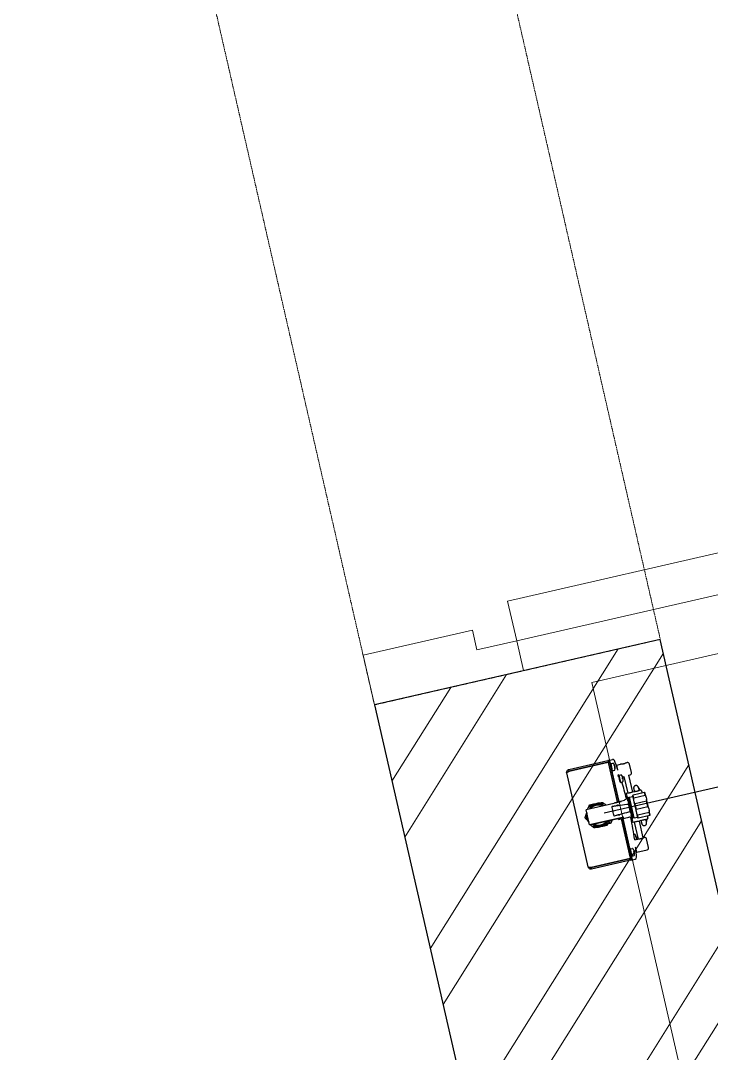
# Model space of a CAD drawing. Header units: millimetres. Extents: x 1667 to 847943, y 724 to 1832625.
# Drawn here: x 647543 to 648084, y 714262 to 715072 of the extents above; entities that cross this region are included whole.
import ezdxf

# ---------------------------------------------------------------- set-up
doc = ezdxf.new("R2010")
doc.units = ezdxf.units.MM
for name, pattern in [('2026-02-28_GF-SF BWP SET_MAIN BLOCK_SASANGIR RESORT$0$DASHED', [0.75, 0.5, -0.25]), ('AUDIT_D_060311083008-3', [0]), ('CENTER', [2, 1.25, -0.25, 0.25, -0.25]), ('DASHED', [19.05, 12.7, -6.35])]:
    doc.linetypes.add(name, pattern=pattern)
for name, color, linetype, lineweight in [('2026-02-28_GF-SF BWP SET_MAIN BLOCK_SASANGIR RESORT$0$BRICK WALL_MOFA', 20, 'Continuous', 25), ('2026-02-28_GF-SF BWP SET_MAIN BLOCK_SASANGIR RESORT$0$DOOR DIM', 243, '2026-02-28_GF-SF BWP SET_MAIN BLOCK_SASANGIR RESORT$0$DASHED', 9), ('2026-02-28_GF-SF BWP SET_MAIN BLOCK_SASANGIR RESORT$0$HATCH LIGHT_MOFA', 253, 'Continuous', 0), ('A-DOOR', 140, 'AUDIT_D_060311083008-3', 5), ('DIMENSION_MOFA', 66, 'CENTER', 15), ('DOORS', 161, 'Continuous', 5), ('GH - KIT EQUIP.', 2, 'Continuous', 9)]:
    doc.layers.add(name, color=color, linetype=linetype, lineweight=lineweight)
doc.layers.add('Fusible link', color=7, linetype='Continuous', true_color=0x30c200)
doc.layers.add('SSE PIPING', color=7, linetype='Continuous', lineweight=30, true_color=0x0512c2)

# ---------------------------------------------------------------- blocks, each defined once
blk = doc.blocks.new('MCB')
at = {"layer": 'Fusible link', "color": 1, "true_color": 0xff0000}
for p, q in [((-37.83, 16.77), (37.83, 16.77)), ((-38.8, 14.58), (-40.02, 14.58)), ((-40.02, -16.77), (-40.02, 14.58)), ((-38.8, 14.58), (-38.8, -16.77)), ((-38.5, 14.58), (-38.5, -16.77)), ((-5.91, -19.15), (-5.91, 8.39)), ((-5.91, 8.39), (6.29, 8.39)), ((6.29, -19.82), (6.29, 8.39)), ((38.5, -16.77), (38.5, 14.58)), ((38.8, -14.48), (38.8, 14.58)), ((38.8, 14.58), (40.02, 14.58)), ((40.02, 14.58), (40.02, -16.77)), ((-9.11, 0.83), (-9.11, -0.83)), ((-7.62, 5.72), (-7.62, 3.58)), ((-6.14, -19.02), (-6.14, 8)), ((-6.14, 8), (-5.91, 8)), ((7.62, 3.58), (7.62, 5.72)), ((9.11, -0.83), (9.11, 0.83)), ((-8.2, -7.4), (-8.2, -7.31)), ((-8.2, -7.85), (-8.2, -7.94)), ((-7.62, -3.58), (-7.62, -5.72)), ((-7.43, -7.19), (-7.43, -6.65)), ((-6.53, -5.91), (-6.8, -5.91)), ((-6.53, -5.91), (-6.53, -9.34)), ((-6.37, -6.07), (-6.53, -5.91)), ((-6.37, -5.57), (-6.37, -9.68)), ((-6.14, -5.57), (-6.37, -5.57)), ((7.62, -5.72), (7.62, -3.58)), ((-6.86, -14.79), (-6.14, -14.79)), ((-6.86, -14.79), (-6.86, -23.02)), ((-6.53, -9.34), (-6.8, -9.34)), ((-6.37, -9.18), (-6.53, -9.34)), ((-6.14, -9.68), (-6.37, -9.68)), ((6.29, -14.79), (6.86, -14.79)), ((6.86, -14.79), (6.86, -22.58)), ((38.65, -14.48), (38.5, -14.48)), ((38.8, -14.48), (38.65, -14.48)), ((38.65, -14.48), (38.65, -16.77)), ((38.8, -16.77), (38.8, -14.48)), ((-40.02, -16.77), (-40.02, -16.77)), ((-38.5, -16.77), (-40.02, -16.77)), ((-40.02, -16.77), (-40.02, -17.99)), ((-40.02, -17.99), (-38.5, -17.99)), ((-40.02, -18.3), (-37.74, -18.3)), ((-40.02, -18.3), (-40.02, -20.58)), ((-6.86, -16.77), (-38.5, -16.77)), ((-38.5, -17.99), (-38.5, -16.77)), ((-6.86, -16.77), (-38.5, -16.77)), ((-38.5, -17.99), (-6.86, -17.99)), ((-37.74, -17.99), (-37.74, -18.45)), ((-37.74, -18.45), (-30.87, -18.45)), ((-36.89, -18.45), (-37.16, -18.72)), ((-37.16, -18.72), (-31.45, -18.72)), ((-37.16, -18.72), (-37.16, -20.25)), ((-35.07, -22.87), (-30.97, -22.87)), ((-35.07, -22.87), (-35.07, -31.26)), ((-31.72, -18.45), (-31.45, -18.72)), ((-31.45, -18.72), (-31.45, -20.25)), ((-30.87, -17.99), (-30.87, -18.45)), ((-30.87, -18.3), (-6.86, -18.3)), ((-25.88, -17.99), (-25.88, -18.3)), ((-25.16, -23.5), (-25.16, -25.92)), ((-22.07, -17.99), (-22.07, -18.3)), ((-21.11, -23.83), (-21.11, -24.36)), ((38.5, -16.77), (6.86, -16.77)), ((38.5, -16.77), (6.86, -16.77)), ((6.86, -17.99), (38.5, -17.99)), ((6.86, -18.3), (30.87, -18.3)), ((21.16, -22.79), (21.11, -22.84)), ((21.11, -22.84), (26.83, -22.84)), ((21.11, -22.84), (21.11, -24.36)), ((21.38, -22.56), (27.4, -22.56)), ((22.07, -17.99), (22.07, -18.3)), ((25.71, -22.11), (26.93, -22.11)), ((25.88, -17.99), (25.88, -18.3)), ((26.56, -22.56), (26.83, -22.84)), ((26.83, -22.84), (26.83, -24.36)), ((27.4, -22.22), (27.4, -22.56)), ((30.87, -17.99), (30.87, -18.45)), ((30.87, -18.45), (37.74, -18.45)), ((30.97, -22.87), (35.07, -22.87)), ((31.72, -18.45), (31.45, -18.72)), ((31.45, -18.72), (37.16, -18.72)), ((31.45, -18.72), (31.45, -20.25)), ((33.87, -21.05), (33.87, -21.11)), ((34.27, -21.11), (34.27, -21.11)), ((34.73, -21.07), (34.73, -21.11)), ((35.07, -22.87), (35.07, -25.92)), ((36.89, -18.45), (37.16, -18.72)), ((37.16, -18.72), (37.16, -20.25)), ((37.74, -17.99), (37.74, -18.45)), ((37.74, -18.3), (40.02, -18.3)), ((40.02, -16.77), (38.5, -16.77)), ((38.5, -16.77), (38.5, -17.99)), ((38.5, -17.99), (40.02, -17.99)), ((40.02, -16.77), (40.02, -16.77)), ((40.02, -17.99), (40.02, -16.77)), ((40.02, -18.3), (40.02, -20.58)), ((-11.63, -26.3), (-25.27, -26.3)), ((-11.63, -30.11), (-25.27, -30.11)), ((-25.16, -30.49), (-25.16, -31.26)), ((-24.37, -25.21), (-24.37, -25.23)), ((-23.81, -25.23), (-23.81, -25.15)), ((-23.57, -25.02), (-23.57, -25.23)), ((-11.59, -31.64), (-11.88, -31.64)), ((-8.39, -25.16), (-11.63, -25.16)), ((-11.63, -26.3), (-11.63, -25.16)), ((-11.63, -31.45), (-11.63, -30.11)), ((-9.11, -29.73), (-5.28, -29.73)), ((-9.11, -30.11), (-9.11, -39.26)), ((-9.11, -30.11), (-6.98, -30.11)), ((-8.39, -25.16), (-7.62, -25.16)), ((-8.39, -25.16), (-8.39, -25.92)), ((-8.39, -25.92), (-7.62, -25.92)), ((-8, -26.68), (-8.31, -26.99)), ((-8.31, -26.99), (8.31, -26.99)), ((-8.31, -26.99), (-8.31, -29.73)), ((-8, -25.92), (-8, -26.68)), ((-8, -26.68), (8, -26.68)), ((-7.62, -25.16), (-7.62, -25.92)), ((-7.62, -25.16), (-5.72, -25.16)), ((-7.62, -25.92), (-5.72, -25.92)), ((-6.98, -39.26), (-6.98, -30.11)), ((-3.58, -25.16), (-5.72, -25.16)), ((-3.58, -25.92), (-5.72, -25.92)), ((-5.28, -29.73), (-3.83, -29.73)), ((-3.83, -29.73), (3.83, -29.73)), ((-3.58, -25.16), (-3.58, -25.92)), ((-3.58, -25.16), (3.58, -25.16)), ((-3.58, -25.92), (3.58, -25.92)), ((-2.13, -30.11), (-2.13, -39.26)), ((-2.13, -30.11), (2.13, -30.11)), ((2.13, -39.26), (2.13, -30.11)), ((3.58, -25.92), (3.58, -25.16)), ((5.72, -25.16), (3.58, -25.16)), ((5.72, -25.92), (3.58, -25.92)), ((3.83, -29.73), (5.28, -29.73)), ((5.28, -29.73), (9.11, -29.73)), ((5.72, -25.16), (7.62, -25.16)), ((5.72, -25.92), (7.62, -25.92)), ((6.98, -30.11), (6.98, -39.26)), ((6.98, -30.11), (9.11, -30.11)), ((7.62, -25.16), (7.62, -25.92)), ((7.62, -25.16), (8.39, -25.16)), ((7.62, -25.92), (8.39, -25.92)), ((8, -25.92), (8, -26.68)), ((8, -26.68), (8.31, -26.99)), ((8.31, -26.99), (8.31, -29.73)), ((8.39, -25.16), (8.39, -25.92)), ((11.63, -25.16), (8.39, -25.16)), ((9.11, -39.26), (9.11, -30.11)), ((11.88, -31.64), (11.59, -31.64)), ((11.63, -26.3), (11.63, -25.16)), ((25.16, -26.3), (11.63, -26.3)), ((11.63, -31.45), (11.63, -30.11)), ((25.16, -30.11), (11.63, -30.11)), ((23.65, -24.97), (23.65, -25.23)), ((23.69, -25.23), (23.69, -24.98)), ((24.3, -25.23), (24.3, -25.23)), ((25.16, -25.14), (25.16, -26.3)), ((25.16, -30.11), (25.16, -31.26)), ((35.07, -30.49), (35.07, -31.26)), ((-33.54, -32.78), (-26.68, -32.78)), ((-14.64, -35.47), (-12.29, -36.1)), ((-11.59, -35.45), (-11.88, -35.45)), ((-11.63, -36.59), (-11.63, -35.64)), ((-9.11, -37.35), (-10.86, -37.35)), ((-9.11, -39.26), (-6.98, -39.26)), ((-9.11, -39.64), (-5.28, -39.64)), ((-3.83, -39.64), (-5.28, -39.64)), ((-3.83, -39.64), (3.83, -39.64)), ((-2.13, -39.26), (2.13, -39.26)), ((5.28, -39.64), (3.83, -39.64)), ((5.28, -39.64), (9.11, -39.64)), ((6.98, -39.26), (9.11, -39.26)), ((10.86, -37.35), (9.11, -37.35)), ((11.88, -35.45), (11.59, -35.45)), ((11.63, -36.59), (11.63, -35.64)), ((12.29, -36.1), (14.64, -35.47)), ((26.68, -32.78), (33.54, -32.78))]:
    blk.add_line(p, q, dxfattribs=at)
for centre, radius, start, end in [((0, 0), 9.15, 66.44354, 113.55646), ((0, 0), 9.53, 77.05962, 102.94038), ((0, 0), 9.53, 143.1301, 162.94038), ((0, 0), 9.15, 146.44269, 174.76782), ((0, 0), 8.39, 137.03904, 221.5778), ((-5.72, 5.72), 1.91, 102.70903, 180), ((0, 0), 8.42, 136.76136, 154.82024), ((5.72, 5.72), 1.91, 0, 72.5424), ((0, 0), 8.42, 25.17976, 41.70274), ((0, 0), 8.39, 318.59038, 41.40962), ((0, 0), 9.53, 17.05962, 36.8699), ((0, 0), 9.15, 5.23218, 33.55731), ((0, 0), 9.15, 185.23218, 213.55731), ((0, 0), 9.53, 197.05962, 216.8699), ((-6.8, -7.3), 1.4, 90, 179.0503), ((-6.8, -7.94), 1.4, 180.9497, 270), ((0, 0), 8.42, 205.17976, 221.3482), ((-5.72, -5.72), 1.91, 180, 192.90867), ((0, 0), 8.42, 318.29726, 334.82024), ((5.72, -5.72), 1.91, 287.4576, 0), ((0, 0), 9.15, 326.44269, 354.76782), ((0, 0), 9.53, 323.1301, 342.94038), ((-38.73, -20.58), 1.3, 180, 261.47897), ((-4.86, 205.44), 229.84, 261.47897, 263.26252), ((-36.78, -20.25), 0.381, 180, 246.19564), ((-34.46, -14.97), 6.14, 246.19564, 253.41267), ((-34.15, -14.97), 6.14, 286.58733, 293.80436), ((-31.83, -20.25), 0.381, 293.80436, 0), ((-4.86, 205.44), 229.84, 264.93425, 269.30679), ((4.86, 205.44), 229.84, 270.71193, 274.05462), ((31.83, -20.25), 0.381, 180, 246.19564), ((34.15, -14.97), 6.14, 246.19564, 267.06385), ((4.86, 205.44), 229.84, 276.73748, 278.52103), ((34.46, -14.97), 6.14, 272.93615, 293.80436), ((36.78, -20.25), 0.381, 293.80436, 0), ((38.73, -20.58), 1.3, 278.52103, 0), ((-33.54, -31.26), 1.52, 180, 270), ((-26.68, -31.26), 1.52, 270, 0), ((-24.12, -19.09), 6.14, 260.32649, 264.22548), ((-23.82, -19.09), 6.14, 275.77452, 293.80436), ((-21.49, -24.36), 0.381, 293.80436, 0), ((21.49, -24.36), 0.381, 180, 246.19564), ((23.82, -19.09), 6.14, 246.19564, 253.36008), ((26.68, -31.26), 1.52, 180, 270), ((24.12, -19.09), 6.14, 286.63992, 293.80436), ((26.45, -24.36), 0.381, 293.80436, 0), ((33.54, -31.26), 1.52, 270, 0), ((-10.86, -36.59), 0.762, 180, 270), ((10.86, -36.59), 0.762, 270, 0)]:
    blk.add_arc(centre, radius, start, end, dxfattribs=at)
for points, knots in [([(-40.02, 14.58), (-40.02, 14.62), (-40.03, 14.85), (-39.86, 15.47), (-39.67, 15.84), (-39.09, 16.42), (-38.72, 16.61), (-38.11, 16.78), (-37.87, 16.77), (-37.83, 16.77)], [-1, -1, -1, -1, -0.75, -0.75, -0.5, -0.5, -0.25, -0.25, 0, 0, 0, 0]), ([(-37.83, 16.77), (-37.83, 16.77), (-37.86, 16.78), (-37.98, 16.61), (-38.06, 16.42), (-38.22, 15.84), (-38.3, 15.47), (-38.43, 14.85), (-38.48, 14.62), (-38.5, 14.58)], [0, 0, 0, 0, 0.25, 0.25, 0.5, 0.5, 0.75, 0.75, 1, 1, 1, 1]), ([(38.5, 14.58), (38.48, 14.62), (38.43, 14.85), (38.3, 15.47), (38.22, 15.84), (38.06, 16.42), (37.98, 16.61), (37.86, 16.78), (37.83, 16.77), (37.83, 16.77)], [-1, -1, -1, -1, -0.75, -0.75, -0.5, -0.5, -0.25, -0.25, 0, 0, 0, 0]), ([(37.83, 16.77), (37.87, 16.77), (38.11, 16.78), (38.72, 16.61), (39.09, 16.42), (39.67, 15.84), (39.86, 15.47), (40.03, 14.85), (40.02, 14.62), (40.02, 14.58)], [0, 0, 0, 0, 0.25, 0.25, 0.5, 0.5, 0.75, 0.75, 1, 1, 1, 1]), ([(-38.31, 15.42), (-38.38, 15.38), (-38.45, 15.33), (-38.64, 15.14), (-38.73, 14.97), (-38.8, 14.7), (-38.8, 14.6), (-38.8, 14.58)], [0.3755407, 0.3755407, 0.3755407, 0.3755407, 0.5, 0.5, 0.75, 0.75, 1, 1, 1, 1]), ([(38.8, 14.58), (38.8, 14.6), (38.8, 14.7), (38.73, 14.97), (38.64, 15.14), (38.45, 15.33), (38.38, 15.38), (38.31, 15.42)], [-1, -1, -1, -1, -0.75, -0.75, -0.5, -0.5, -0.3755407, -0.3755407, -0.3755407, -0.3755407]), ([(-6.14, -5.28), (-6.64, -4.69), (-7.66, -3.12), (-8.33, 0), (-7.66, 3.12), (-6.64, 4.69), (-6.14, 5.28)], [0.2683027, 0.2683027, 0.2683027, 0.2683027, 0.375, 0.5, 0.625, 0.7316973, 0.7316973, 0.7316973, 0.7316973]), ([(6.29, 5.1), (6.74, 4.54), (7.68, 3.03), (8.33, 0), (7.68, -3.03), (6.74, -4.54), (6.29, -5.1)], [0.2790566, 0.2790566, 0.2790566, 0.2790566, 0.375, 0.5, 0.625, 0.7209434, 0.7209434, 0.7209434, 0.7209434]), ([(-8.2, -7.31), (-8.2, -7.25), (-8.19, -7.19), (-8.15, -7.07), (-8.12, -7.01), (-8, -6.89), (-7.88, -6.81), (-7.67, -6.72), (-7.55, -6.68), (-7.43, -6.65)], [0.6242573, 0.6242573, 0.6242573, 0.6242573, 0.6717741, 0.6717741, 0.719291, 0.719291, 0.7868245, 0.7868245, 0.8367053, 0.8367053, 0.8367053, 0.8367053]), ([(-7.43, -7.19), (-7.55, -7.22), (-7.67, -7.26), (-7.88, -7.35), (-8, -7.43), (-8.12, -7.56), (-8.15, -7.61), (-8.19, -7.73), (-8.2, -7.79), (-8.2, -7.85)], [0.3877975, 0.3877975, 0.3877975, 0.3877975, 0.4376783, 0.4376783, 0.5052118, 0.5052118, 0.5527287, 0.5527287, 0.6002455, 0.6002455, 0.6002455, 0.6002455]), ([(-8.15, -7.62), (-8.16, -7.61), (-8.17, -7.59), (-8.19, -7.51), (-8.2, -7.45), (-8.2, -7.4)], [0.53942395, 0.53942395, 0.53942395, 0.53942395, 0.55272866, 0.55272866, 0.60024554, 0.60024554, 0.60024554, 0.60024554]), ([(-3.79, -16.47), (-3.65, -15.86), (-3.54, -15.13), (-3.48, -13.5), (-3.49, -12.75), (-3.51, -11.99)], [0.950439, 0.950439, 0.950439, 0.950439, 1.2214681, 1.2214681, 1.4337895, 1.4337895, 1.4337895, 1.4337895]), ([(-3.51, -11.99), (-2.26, -11.93), (-0.88, -11.91), (1.61, -11.91), (2.99, -11.93), (4.24, -11.99)], [0, 0, 0, 0, 0.4918798, 0.4918798, 0.9834263, 0.9834263, 0.9834263, 0.9834263]), ([(4.24, -11.99), (4.16, -13.03), (4.11, -14.03), (4.21, -15.82), (4.34, -16.57), (4.54, -17.29)], [0, 0, 0, 0, 0.4231845, 0.4231845, 0.792183, 0.792183, 0.792183, 0.792183]), ([(-36.21, -20.85), (-36.03, -20.91), (-35.84, -20.95), (-35.3, -21.06), (-34.95, -21.1), (-34.61, -21.11)], [2.1839191, 2.1839191, 2.1839191, 2.1839191, 2.2537745, 2.2537745, 2.3819144, 2.3819144, 2.3819144, 2.3819144]), ([(-34.61, -21.11), (-34.61, -21.1), (-34.61, -21.06), (-34.61, -20.95), (-34.61, -20.91), (-34.61, -20.85)], [2.4603047, 2.4603047, 2.4603047, 2.4603047, 2.5884445, 2.5884445, 2.6582999, 2.6582999, 2.6582999, 2.6582999]), ([(-34.61, -20.85), (-34.51, -20.86), (-34.4, -20.86), (-34.21, -20.86), (-34.1, -20.86), (-34, -20.85)], [2.26905434, 2.26905434, 2.26905434, 2.26905434, 2.30809394, 2.30809394, 2.34713353, 2.34713353, 2.34713353, 2.34713353]), ([(-34, -21.11), (-33.66, -21.1), (-33.31, -21.06), (-32.77, -20.95), (-32.58, -20.91), (-32.4, -20.85)], [2.4603047, 2.4603047, 2.4603047, 2.4603047, 2.5884445, 2.5884445, 2.6582999, 2.6582999, 2.6582999, 2.6582999]), ([(-34, -20.85), (-34, -20.91), (-34, -20.95), (-34, -21.06), (-34, -21.1), (-34, -21.11)], [2.1839191, 2.1839191, 2.1839191, 2.1839191, 2.2537745, 2.2537745, 2.3819144, 2.3819144, 2.3819144, 2.3819144]), ([(-31.83, -22.81), (-31.83, -22.81), (-31.8, -22.82), (-31.69, -22.83), (-31.61, -22.84), (-31.45, -22.86), (-31.39, -22.86), (-31.33, -22.87)], [-1.4210024, -1.4210024, -1.4210024, -1.4210024, -1.3530328, -1.3530328, -1.2789531, -1.2789531, -1.2446766, -1.2446766, -1.2446766, -1.2446766]), ([(31.33, -22.87), (31.49, -22.85), (31.61, -22.84), (31.78, -22.82), (31.83, -22.81), (31.83, -22.81)], [-0.1765305, -0.1765305, -0.1765305, -0.1765305, -0.0893363, -0.0893363, 0, 0, 0, 0]), ([(33.87, -21.11), (33.65, -21.1), (33.42, -21.06), (33.07, -20.95), (32.95, -20.91), (32.83, -20.85)], [2.4603047, 2.4603047, 2.4603047, 2.4603047, 2.5884445, 2.5884445, 2.6582999, 2.6582999, 2.6582999, 2.6582999]), ([(32.83, -20.85), (32.91, -20.86), (32.99, -20.86), (33.14, -20.86), (33.21, -20.86), (33.29, -20.85)], [2.26905434, 2.26905434, 2.26905434, 2.26905434, 2.30809394, 2.30809394, 2.34713353, 2.34713353, 2.34713353, 2.34713353]), ([(33.29, -20.85), (33.41, -20.91), (33.53, -20.95), (33.88, -21.06), (34.12, -21.1), (34.34, -21.11)], [2.1839191, 2.1839191, 2.1839191, 2.1839191, 2.2537745, 2.2537745, 2.3819144, 2.3819144, 2.3819144, 2.3819144]), ([(34.34, -21.11), (34.59, -21.1), (34.86, -21.06), (35.27, -20.95), (35.41, -20.91), (35.55, -20.85)], [2.4603047, 2.4603047, 2.4603047, 2.4603047, 2.5884445, 2.5884445, 2.6582999, 2.6582999, 2.6582999, 2.6582999]), ([(35.95, -20.85), (35.81, -20.91), (35.67, -20.95), (35.26, -21.06), (34.99, -21.1), (34.73, -21.11)], [2.1839191, 2.1839191, 2.1839191, 2.1839191, 2.2537745, 2.2537745, 2.3819144, 2.3819144, 2.3819144, 2.3819144]), ([(35.55, -20.85), (35.62, -20.86), (35.68, -20.86), (35.81, -20.86), (35.88, -20.86), (35.95, -20.85)], [2.26905434, 2.26905434, 2.26905434, 2.26905434, 2.30809394, 2.30809394, 2.34713353, 2.34713353, 2.34713353, 2.34713353]), ([(-25.46, -29.21), (-25.48, -29.13), (-25.49, -29.05), (-25.55, -28.72), (-25.57, -28.46), (-25.57, -28.21), (-25.57, -27.95), (-25.55, -27.69), (-25.49, -27.36), (-25.48, -27.28), (-25.46, -27.21)], [-0.1325607, -0.1325607, -0.1325607, -0.1325607, -0.099205, -0.099205, 0, 0, 0, 0.099205, 0.099205, 0.1325607, 0.1325607, 0.1325607, 0.1325607]), ([(-25.46, -27.21), (-25.43, -27.02), (-25.4, -26.84), (-25.32, -26.47), (-25.26, -26.27), (-25.2, -26.06), (-25.18, -26.01), (-25.16, -25.94), (-25.16, -25.92), (-25.16, -25.92)], [0.9666618, 0.9666618, 0.9666618, 0.9666618, 1.0433228, 1.0433228, 1.1506361, 1.1506361, 1.2042927, 1.2042927, 1.2579493, 1.2579493, 1.2579493, 1.2579493]), ([(-25.16, -30.49), (-25.16, -30.49), (-25.16, -30.48), (-25.18, -30.4), (-25.2, -30.35), (-25.26, -30.14), (-25.32, -29.94), (-25.4, -29.57), (-25.43, -29.4), (-25.46, -29.21)], [0.4193164, 0.4193164, 0.4193164, 0.4193164, 0.472973, 0.472973, 0.5266297, 0.5266297, 0.6339429, 0.6339429, 0.7106039, 0.7106039, 0.7106039, 0.7106039]), ([(-25.16, -25.09), (-25.13, -25.1), (-25.11, -25.1), (-24.77, -25.18), (-24.44, -25.22), (-24.13, -25.23)], [2.244499, 2.244499, 2.244499, 2.244499, 2.2537745, 2.2537745, 2.3819144, 2.3819144, 2.3819144, 2.3819144]), ([(-24.13, -25.23), (-24, -25.22), (-23.86, -25.18), (-23.64, -25.07), (-23.57, -25.02), (-23.5, -24.97)], [2.4603047, 2.4603047, 2.4603047, 2.4603047, 2.5884445, 2.5884445, 2.6582999, 2.6582999, 2.6582999, 2.6582999]), ([(-22.94, -24.97), (-23.01, -25.02), (-23.08, -25.07), (-23.3, -25.18), (-23.44, -25.22), (-23.57, -25.23)], [2.1839191, 2.1839191, 2.1839191, 2.1839191, 2.2537745, 2.2537745, 2.3819144, 2.3819144, 2.3819144, 2.3819144]), ([(-23.5, -24.97), (-23.4, -24.98), (-23.31, -24.98), (-23.13, -24.98), (-23.03, -24.98), (-22.94, -24.97)], [2.26905434, 2.26905434, 2.26905434, 2.26905434, 2.30809394, 2.30809394, 2.34713353, 2.34713353, 2.34713353, 2.34713353]), ([(-11.88, -31.64), (-11.95, -31.64), (-12.01, -31.64), (-12.14, -31.64), (-12.2, -31.64), (-12.33, -31.64), (-12.39, -31.64), (-12.52, -31.64), (-12.58, -31.64), (-12.7, -31.64), (-12.77, -31.64), (-12.89, -31.64), (-12.95, -31.65), (-13.06, -31.65), (-13.12, -31.65), (-13.23, -31.65), (-13.28, -31.65), (-13.39, -31.66), (-13.44, -31.66), (-13.55, -31.66), (-13.6, -31.66), (-13.69, -31.67), (-13.74, -31.67), (-13.83, -31.67), (-13.87, -31.67), (-13.95, -31.68), (-13.99, -31.68), (-14.07, -31.69), (-14.11, -31.69), (-14.19, -31.7), (-14.23, -31.7), (-14.3, -31.71), (-14.34, -31.71), (-14.43, -31.73), (-14.48, -31.73), (-14.61, -31.76), (-14.69, -31.78), (-14.96, -31.88), (-15.13, -31.92), (-15.51, -32.26), (-15.59, -32.35), (-15.8, -32.62), (-15.94, -32.85), (-16.06, -33.34), (-16.09, -33.56), (-16.05, -33.98), (-16, -34.17), (-15.86, -34.53), (-15.76, -34.68), (-15.55, -34.95), (-15.43, -35.06), (-15.18, -35.25), (-15.06, -35.31), (-14.83, -35.42), (-14.75, -35.44), (-14.67, -35.47), (-14.65, -35.47), (-14.64, -35.47)], [1.570796, 1.570796, 1.570796, 1.570796, 1.652625, 1.652625, 1.735494, 1.735494, 1.818326, 1.818326, 1.900052, 1.900052, 1.982738, 1.982738, 2.066372, 2.066372, 2.149862, 2.149862, 2.23216, 2.23216, 2.317247, 2.317247, 2.402985, 2.402985, 2.48827, 2.48827, 2.572155, 2.572155, 2.660575, 2.660575, 2.747708, 2.747708, 2.832414, 2.832414, 2.912149, 2.912149, 2.985017, 2.985017, 3.051814, 3.051814, 3.102659, 3.102659, 3.114982, 3.114982, 3.132565, 3.132565, 3.144444, 3.144444, 3.15565, 3.15565, 3.168594, 3.168594, 3.186364, 3.186364, 3.215002, 3.215002, 3.261488, 3.261488, 3.270768, 3.270768, 3.270768, 3.270768]), ([(-11.63, -26.3), (-11.63, -26.3), (-11.62, -26.35), (-11.59, -26.54), (-11.57, -26.69), (-11.53, -27.03), (-11.51, -27.24), (-11.48, -27.71), (-11.47, -27.97), (-11.47, -28.21)], [1.1322588, 1.1322588, 1.1322588, 1.1322588, 1.2266126, 1.2266126, 1.3209663, 1.3209663, 1.4153224, 1.4153224, 1.5096785, 1.5096785, 1.5096785, 1.5096785]), ([(-11.47, -28.21), (-11.47, -28.45), (-11.48, -28.7), (-11.51, -29.17), (-11.53, -29.38), (-11.57, -29.72), (-11.59, -29.87), (-11.62, -30.06), (-11.63, -30.11), (-11.63, -30.11)], [0, 0, 0, 0, 0.0943561, 0.0943561, 0.1887122, 0.1887122, 0.2830659, 0.2830659, 0.3774196, 0.3774196, 0.3774196, 0.3774196]), ([(-11.63, -31.45), (-11.63, -31.45), (-11.62, -31.5), (-11.58, -31.71), (-11.55, -31.87), (-11.51, -32.25), (-11.48, -32.48), (-11.45, -33), (-11.43, -33.28), (-11.43, -33.54)], [1.2460008, 1.2460008, 1.2460008, 1.2460008, 1.3498323, 1.3498323, 1.4536638, 1.4536638, 1.5574991, 1.5574991, 1.6613344, 1.6613344, 1.6613344, 1.6613344]), ([(11.43, -33.54), (11.43, -33.28), (11.45, -33), (11.48, -32.48), (11.51, -32.25), (11.55, -31.87), (11.58, -31.71), (11.62, -31.5), (11.63, -31.45), (11.63, -31.45)], [0, 0, 0, 0, 0.1038353, 0.1038353, 0.2076706, 0.2076706, 0.3115021, 0.3115021, 0.4153336, 0.4153336, 0.4153336, 0.4153336]), ([(11.47, -28.21), (11.47, -27.97), (11.48, -27.71), (11.51, -27.24), (11.53, -27.03), (11.57, -26.69), (11.59, -26.54), (11.62, -26.35), (11.63, -26.3), (11.63, -26.3)], [0, 0, 0, 0, 0.0943561, 0.0943561, 0.1887122, 0.1887122, 0.2830659, 0.2830659, 0.3774196, 0.3774196, 0.3774196, 0.3774196]), ([(11.63, -30.11), (11.63, -30.11), (11.62, -30.06), (11.59, -29.87), (11.57, -29.72), (11.53, -29.38), (11.51, -29.17), (11.48, -28.7), (11.47, -28.45), (11.47, -28.21)], [1.1322588, 1.1322588, 1.1322588, 1.1322588, 1.2266126, 1.2266126, 1.3209663, 1.3209663, 1.4153224, 1.4153224, 1.5096785, 1.5096785, 1.5096785, 1.5096785]), ([(14.64, -35.47), (14.72, -35.45), (14.81, -35.43), (15.06, -35.31), (15.15, -35.27), (15.34, -35.13), (15.43, -35.06), (15.61, -34.87), (15.69, -34.78), (15.87, -34.5), (15.98, -34.27), (16.08, -33.8), (16.08, -33.58), (16.03, -33.17), (15.97, -32.98), (15.81, -32.64), (15.71, -32.5), (15.49, -32.23), (15.37, -32.14), (15.12, -31.96), (15.01, -31.91), (14.79, -31.81), (14.71, -31.79), (14.57, -31.75), (14.52, -31.74), (14.41, -31.72), (14.36, -31.72), (14.19, -31.69), (14.08, -31.69), (13.92, -31.68), (13.88, -31.67), (13.79, -31.67), (13.75, -31.67), (13.65, -31.66), (13.6, -31.66), (13.5, -31.66), (13.45, -31.66), (13.35, -31.65), (13.29, -31.65), (13.18, -31.65), (13.12, -31.65), (13.01, -31.65), (12.95, -31.65), (12.82, -31.64), (12.76, -31.64), (12.64, -31.64), (12.58, -31.64), (12.45, -31.64), (12.39, -31.64), (12.26, -31.64), (12.19, -31.64), (12.06, -31.64), (12, -31.64), (11.92, -31.64), (11.9, -31.64), (11.88, -31.64)], [6.15401, 6.15401, 6.15401, 6.15401, 6.210713, 6.210713, 6.233762, 6.233762, 6.249744, 6.249744, 6.260358, 6.260358, 6.276251, 6.276251, 6.287824, 6.287824, 6.299152, 6.299152, 6.312621, 6.312621, 6.331621, 6.331621, 6.362875, 6.362875, 6.411529, 6.411529, 6.468032, 6.468032, 6.554246, 6.554246, 6.819663, 6.819663, 6.903477, 6.903477, 6.988721, 6.988721, 7.074479, 7.074479, 7.159657, 7.159657, 7.243862, 7.243862, 7.329349, 7.329349, 7.415002, 7.415002, 7.499651, 7.499651, 7.582195, 7.582195, 7.665882, 7.665882, 7.749613, 7.749613, 7.832276, 7.832276, 7.853982, 7.853982, 7.853982, 7.853982]), ([(22.07, -24.98), (22.07, -24.98), (22.07, -24.98), (22.06, -24.98), (22.06, -24.98), (22.05, -24.97)], [2.30552883, 2.30552883, 2.30552883, 2.30552883, 2.30809394, 2.30809394, 2.34713353, 2.34713353, 2.34713353, 2.34713353]), ([(22.05, -24.97), (22.23, -25.02), (22.42, -25.07), (22.95, -25.18), (23.31, -25.22), (23.65, -25.23)], [2.1839191, 2.1839191, 2.1839191, 2.1839191, 2.2537745, 2.2537745, 2.3819144, 2.3819144, 2.3819144, 2.3819144]), ([(23.65, -25.23), (23.62, -25.22), (23.59, -25.18), (23.55, -25.07), (23.54, -25.02), (23.53, -24.97)], [2.4603047, 2.4603047, 2.4603047, 2.4603047, 2.5884445, 2.5884445, 2.6582999, 2.6582999, 2.6582999, 2.6582999]), ([(23.53, -24.97), (23.63, -24.98), (23.73, -24.98), (23.93, -24.98), (24.03, -24.98), (24.13, -24.97)], [2.26905434, 2.26905434, 2.26905434, 2.26905434, 2.30809394, 2.30809394, 2.34713353, 2.34713353, 2.34713353, 2.34713353]), ([(23.81, -24.98), (23.8, -25.03), (23.78, -25.07), (23.74, -25.18), (23.72, -25.22), (23.69, -25.23)], [2.1870332, 2.1870332, 2.1870332, 2.1870332, 2.2537745, 2.2537745, 2.3819144, 2.3819144, 2.3819144, 2.3819144]), ([(24.14, -24.98), (24.13, -24.98), (24.12, -24.98), (24.07, -24.98), (24.02, -24.98), (23.97, -24.98)], [2.30552883, 2.30552883, 2.30552883, 2.30552883, 2.30809394, 2.30809394, 2.32669665, 2.32669665, 2.32669665, 2.32669665]), ([(24.13, -24.97), (24.15, -25.02), (24.16, -25.07), (24.2, -25.18), (24.23, -25.22), (24.25, -25.23)], [2.1839191, 2.1839191, 2.1839191, 2.1839191, 2.2537745, 2.2537745, 2.3819144, 2.3819144, 2.3819144, 2.3819144]), ([(24.25, -25.23), (24.59, -25.22), (24.94, -25.18), (25.48, -25.07), (25.67, -25.02), (25.85, -24.97)], [2.4603047, 2.4603047, 2.4603047, 2.4603047, 2.5884445, 2.5884445, 2.6582999, 2.6582999, 2.6582999, 2.6582999]), ([(25.87, -24.98), (25.7, -25.03), (25.52, -25.07), (24.99, -25.18), (24.64, -25.22), (24.3, -25.23)], [2.1870332, 2.1870332, 2.1870332, 2.1870332, 2.2537745, 2.2537745, 2.3819144, 2.3819144, 2.3819144, 2.3819144]), ([(25.85, -24.97), (25.86, -24.98), (25.87, -24.98), (25.88, -24.98), (25.88, -24.98), (25.88, -24.98)], [2.26905434, 2.26905434, 2.26905434, 2.26905434, 2.30809394, 2.30809394, 2.32669665, 2.32669665, 2.32669665, 2.32669665]), ([(35.07, -30.49), (35.07, -30.49), (35.06, -30.48), (35.04, -30.4), (35.02, -30.35), (34.96, -30.14), (34.91, -29.94), (34.81, -29.52), (34.77, -29.27), (34.7, -28.75), (34.69, -28.47), (34.69, -27.95), (34.7, -27.67), (34.77, -27.14), (34.81, -26.89), (34.91, -26.47), (34.96, -26.27), (35.02, -26.06), (35.04, -26.01), (35.06, -25.94), (35.07, -25.92), (35.07, -25.92)], [0.4193164, 0.4193164, 0.4193164, 0.4193164, 0.472973, 0.472973, 0.5266297, 0.5266297, 0.6339429, 0.6339429, 0.7362879, 0.7362879, 0.8386329, 0.8386329, 0.9409778, 0.9409778, 1.0433228, 1.0433228, 1.1506361, 1.1506361, 1.2042927, 1.2042927, 1.2579493, 1.2579493, 1.2579493, 1.2579493]), ([(-11.88, -35.45), (-11.94, -35.45), (-12, -35.45), (-12.11, -35.45), (-12.17, -35.45), (-12.28, -35.45), (-12.34, -35.45), (-12.45, -35.45), (-12.5, -35.45), (-12.61, -35.45), (-12.67, -35.45), (-12.77, -35.45), (-12.82, -35.46), (-12.92, -35.46), (-12.97, -35.46), (-13.07, -35.46), (-13.12, -35.46), (-13.2, -35.46), (-13.25, -35.46), (-13.33, -35.47), (-13.37, -35.47), (-13.44, -35.47), (-13.48, -35.47), (-13.55, -35.47), (-13.58, -35.48), (-13.64, -35.48), (-13.66, -35.48), (-13.71, -35.48), (-13.73, -35.48), (-13.77, -35.49), (-13.78, -35.49), (-13.81, -35.49), (-13.83, -35.49), (-13.85, -35.49), (-13.85, -35.49), (-13.85, -35.49), (-13.85, -35.49), (-13.85, -35.49)], [1.570796, 1.570796, 1.570796, 1.570796, 1.647945, 1.647945, 1.72611, 1.72611, 1.804306, 1.804306, 1.881539, 1.881539, 1.957975, 1.957975, 2.035499, 2.035499, 2.113133, 2.113133, 2.189861, 2.189861, 2.263488, 2.263488, 2.338309, 2.338309, 2.413378, 2.413378, 2.487621, 2.487621, 2.552104, 2.552104, 2.617956, 2.617956, 2.684268, 2.684268, 2.749535, 2.749535, 2.828712, 2.828712, 2.83133, 2.83133, 2.83133, 2.83133]), ([(-12.29, -36.1), (-12.22, -36.12), (-12.17, -36.13), (-12.06, -36.15), (-12.01, -36.16), (-11.84, -36.18), (-11.74, -36.19), (-11.63, -36.19)], [3.270768, 3.270768, 3.270768, 3.270768, 3.327471, 3.327471, 3.4146074, 3.4146074, 3.6642671, 3.6642671, 3.6642671, 3.6642671]), ([(-11.43, -33.54), (-11.43, -33.81), (-11.45, -34.09), (-11.48, -34.6), (-11.51, -34.84), (-11.55, -35.21), (-11.58, -35.37), (-11.62, -35.59), (-11.63, -35.64), (-11.63, -35.64)], [0, 0, 0, 0, 0.1038353, 0.1038353, 0.2076706, 0.2076706, 0.3115021, 0.3115021, 0.4153336, 0.4153336, 0.4153336, 0.4153336]), ([(11.63, -35.64), (11.63, -35.64), (11.62, -35.59), (11.58, -35.37), (11.55, -35.21), (11.51, -34.84), (11.48, -34.6), (11.45, -34.09), (11.43, -33.81), (11.43, -33.54)], [1.2460008, 1.2460008, 1.2460008, 1.2460008, 1.3498323, 1.3498323, 1.4536638, 1.4536638, 1.5574991, 1.5574991, 1.6613344, 1.6613344, 1.6613344, 1.6613344]), ([(11.63, -36.19), (11.67, -36.19), (11.72, -36.19), (11.83, -36.18), (11.89, -36.17), (12, -36.16), (12.04, -36.15), (12.14, -36.14), (12.2, -36.13), (12.29, -36.1)], [5.7605109, 5.7605109, 5.7605109, 5.7605109, 5.8656858, 5.8656858, 6.0098479, 6.0098479, 6.0819289, 6.0819289, 6.15401, 6.15401, 6.15401, 6.15401]), ([(13.85, -35.49), (13.85, -35.49), (13.85, -35.49), (13.85, -35.49), (13.83, -35.49), (13.76, -35.49), (13.7, -35.48), (13.61, -35.48), (13.58, -35.48), (13.52, -35.47), (13.49, -35.47), (13.43, -35.47), (13.4, -35.47), (13.33, -35.47), (13.29, -35.47), (13.22, -35.46), (13.18, -35.46), (13.09, -35.46), (13.04, -35.46), (12.95, -35.46), (12.9, -35.46), (12.81, -35.46), (12.76, -35.45), (12.66, -35.45), (12.6, -35.45), (12.49, -35.45), (12.44, -35.45), (12.33, -35.45), (12.27, -35.45), (12.16, -35.45), (12.1, -35.45), (11.99, -35.45), (11.94, -35.45), (11.88, -35.45)], [6.593448, 6.593448, 6.593448, 6.593448, 6.611783, 6.611783, 6.730658, 6.730658, 6.919914, 6.919914, 6.984333, 6.984333, 7.049275, 7.049275, 7.11402, 7.11402, 7.177937, 7.177937, 7.251141, 7.251141, 7.325119, 7.325119, 7.398979, 7.398979, 7.471865, 7.471865, 7.548172, 7.548172, 7.625398, 7.625398, 7.702577, 7.702577, 7.77876, 7.77876, 7.853982, 7.853982, 7.853982, 7.853982])]:
    blk.add_open_spline(points, degree=3, knots=knots, dxfattribs=at)
for points, weights in [([(-3.72, 8.39), (-3.55, 8.47), (-3.39, 8.56)], [1.15880578693, 1.15792222731, 1.15655403959]), ([(-2.13, 9.29), (-2.93, 8.83), (-3.7, 8.39)], [1, 1.00510428006, 1.00083626938]), ([(-1.97, 9.32), (-0.88, 9.91), (0.33, 10.56)], [1.13673469388, 1.11599770828, 1.07710249847]), ([(0.33, 10.56), (2.2, 9.4), (3.84, 8.39)], [1.07710249847, 1.14076454398, 1.15578112947]), ([(3.7, 8.39), (2.93, 8.83), (2.13, 9.29)], [1.00083626938, 1.00510428006, 1]), ([(-9.31, -4.99), (-9.2, -1.6), (-9.11, 1.35)], [1.07710249847, 1.17835577372, 1.15655403959]), ([(-9.11, 2.8), (-9.11, 1.79), (-9.11, 0.83)], [1, 1.005559724, 1]), ([(-9.06, 2.96), (-9.02, 4.2), (-8.98, 5.57)], [1.13673469388, 1.11599770828, 1.07710249847]), ([(-8.98, 5.57), (-8.22, 5.97), (-7.51, 6.35)], [1.07710249847, 1.10107979836, 1.11815658034]), ([(7.59, 6.05), (8.42, 5.54), (9.31, 4.99)], [1.12573191299, 1.10666044468, 1.07710249847]), ([(9.31, 4.99), (9.2, 1.6), (9.11, -1.35)], [1.07710249847, 1.17835577372, 1.15655403959]), ([(9.11, 0.83), (9.11, 1.79), (9.11, 2.8)], [1, 1.005559724, 1]), ([(-7.59, -6.05), (-8.42, -5.54), (-9.31, -4.99)], [1.12573191299, 1.10666044468, 1.07710249847]), ([(-9.11, -0.83), (-9.11, -1.79), (-9.11, -2.8)], [1, 1.005559724, 1]), ([(8.98, -5.57), (8.22, -5.97), (7.51, -6.35)], [1.07710249847, 1.10107979836, 1.11815658034]), ([(9.06, -2.96), (9.02, -4.2), (8.98, -5.57)], [1.13673469388, 1.11599770828, 1.07710249847]), ([(9.11, -2.8), (9.11, -1.79), (9.11, -0.83)], [1, 1.005559724, 1]), ([(-9.11, -29.73), (-9.11, -29.82), (-9.11, -30.11)], [1, 1.005559724, 1]), ([(-6.98, -30.11), (-6.11, -29.82), (-5.28, -29.73)], [1, 1.005559724, 1]), ([(-3.83, -29.73), (-3, -29.82), (-2.13, -30.11)], [1, 1.005559724, 1]), ([(2.13, -30.11), (3, -29.82), (3.83, -29.73)], [1, 1.005559724, 1]), ([(5.28, -29.73), (6.11, -29.82), (6.98, -30.11)], [1, 1.005559724, 1]), ([(9.11, -30.11), (9.11, -29.82), (9.11, -29.73)], [1, 1.005559724, 1]), ([(-9.11, -39.26), (-9.11, -39.55), (-9.11, -39.64)], [1, 1.005559724, 1]), ([(-5.28, -39.64), (-6.11, -39.55), (-6.98, -39.26)], [1, 1.005559724, 1]), ([(-2.13, -39.26), (-3, -39.55), (-3.83, -39.64)], [1, 1.005559724, 1]), ([(3.83, -39.64), (3, -39.55), (2.13, -39.26)], [1, 1.005559724, 1]), ([(6.98, -39.26), (6.11, -39.55), (5.28, -39.64)], [1, 1.005559724, 1]), ([(9.11, -39.64), (9.11, -39.55), (9.11, -39.26)], [1, 1.005559724, 1])]:
    blk.add_rational_spline(points, weights, degree=2, dxfattribs=at)
for points in [[(-8.2, -7.94), (-8.2, -7.95), (-8.2, -7.96), (-8.19, -7.97)], [(-2.9, -25.16), (-3.1, -20.77), (-3.31, -16.38), (-3.51, -11.99)], [(2.9, -25.16), (3.35, -20.77), (3.79, -16.38), (4.24, -11.99)], [(-36.21, -20.86), (-36.21, -20.86), (-36.21, -20.86), (-36.21, -20.85)], [(-32.4, -20.85), (-32.4, -20.86), (-32.4, -20.86), (-32.4, -20.86)], [(-8.1, -25.16), (-7.67, -24.43), (-7.24, -23.7), (-6.83, -22.97)], [(6.83, -22.52), (7.24, -23.4), (7.66, -24.28), (8.1, -25.16)], [(33.84, -21.11), (33.85, -21.11), (33.86, -21.11), (33.87, -21.11)], [(34.27, -21.11), (34.14, -21.1), (34.01, -21.09), (33.87, -21.07)], [(34.3, -21.11), (34.29, -21.11), (34.28, -21.11), (34.27, -21.11)], [(-24.37, -25.23), (-24.63, -25.22), (-24.89, -25.19), (-25.16, -25.14)], [(-23.81, -25.23), (-23.87, -25.22), (-23.92, -25.21), (-23.97, -25.2)], [(-23.57, -25.21), (-23.65, -25.22), (-23.73, -25.22), (-23.81, -25.23)], [(-23.57, -25.23), (-23.45, -25.22), (-23.33, -25.21), (-23.2, -25.2)], [(23.69, -25.23), (23.68, -25.23), (23.66, -25.23), (23.65, -25.23)]]:
    blk.add_open_spline(points, degree=3, dxfattribs=at)
blk = doc.blocks.new('FSS FF01')
at = {"layer": 'Fusible link', "color": 1, "true_color": 0xff0000}
blk.add_lwpolyline([(1178447.86, -1356961.32), (1178447.86, -1353854.28), (1178350.71, -1353854.28)], dxfattribs=at)
at = {"layer": 'SSE PIPING', "rotation": 89.99999999999999}
blk.add_blockref('MCB', (1178345.77, -1353854.81), dxfattribs=at)
blk = doc.blocks.new('FURNITURE BOH')
at = {"layer": 'GH - KIT EQUIP.', "elevation": 0}
blk.add_lwpolyline([(-20480.04, 3371.96), (-17110.54, 3371.96), (-17110.54, 2772.25), (-20480.04, 2772.25)], close=True, dxfattribs=at)
at = {"layer": 'Fusible link'}
blk.add_blockref('FSS FF01', (-1198844, 1357124.33), dxfattribs=at)
blk = doc.blocks.new('D-150 thk wall_1.5m D leaf-new')
at = {"layer": 'A-DOOR', "color": 252, "linetype": 'DASHED', "ltscale": 50}
blk.add_arc((30, -150), 720, 273.1847, 0, dxfattribs=at)
at = {"layer": 'DOORS', "flags": 128}
blk.add_lwpolyline([(0, -150), (0, 0), (50, 0), (50, -110), (30, -110), (30, -150)], close=True, dxfattribs=at)
at = {"layer": 'DOORS'}
blk.add_lwpolyline([(30, -150), (70, -150), (70, -868.9), (30, -868.9)], close=True, dxfattribs=at)
blk = doc.blocks.new('*U171')
at = {"layer": 'A-DOOR'}
blk.add_blockref('D-150 thk wall_1.5m D leaf-new', (0, 0), dxfattribs=at)
blk = doc.blocks.new('ff')
at = {"layer": '2026-02-28_GF-SF BWP SET_MAIN BLOCK_SASANGIR RESORT$0$HATCH LIGHT_MOFA'}
h = blk.add_hatch(dxfattribs=at)
h.set_pattern_fill('ANSI32', color=256, scale=10, angle=360)
h.set_pattern_definition([(45, (141873.28, -3193.15), (-67.35192, 67.35192), []), (45, (141918.18, -3193.15), (-67.35192, 67.35192), [])])
h.paths.add_polyline_path([(47450, -18360), (55890, -18360), (55890, -18130), (49160, -18130), (49160, -14737.004), (48930, -14737.004), (48930, -15275), (48830, -15275), (48830, -15375), (48930, -15375), (48930, -18130), (47450, -18130)])
at = {"layer": '2026-02-28_GF-SF BWP SET_MAIN BLOCK_SASANGIR RESORT$0$BRICK WALL_MOFA'}
blk.add_lwpolyline([(48930, -15375), (48930, -18130), (47450, -18130), (47450, -18360), (55890, -18360), (55890, -18130), (49160, -18130), (49160, -14737.004), (48930, -14737.004), (48930, -15275), (48830, -15275), (48830, -15375)], close=True, dxfattribs=at)
at = {"layer": '2026-02-28_GF-SF BWP SET_MAIN BLOCK_SASANGIR RESORT$0$DOOR DIM', "ltscale": 0.25}
blk.add_lwpolyline([(49160, -14737.004), (48930, -14737.004), (48930, -13537.004), (49160, -13537.004)], close=True, dxfattribs=at)
at = {"color": 1, "rotation": 360}
blk.add_blockref('FURNITURE BOH', (69580.092, -18129.993), dxfattribs=at)
at = {"layer": 'A-DOOR', "xscale": 0.7999999999962747, "yscale": 0.7999999999962747, "zscale": 0.7999999999962747, "rotation": 90.00000001564725}
blk.add_blockref('*U171', (48930, -14737.004), dxfattribs=at)

msp = doc.modelspace()

# ---------------------------------------------------------------- block references
at = {"layer": 'DIMENSION_MOFA', "rotation": 12.89632932256583}
msp.add_blockref('ff', (596835.137, 717980.215), dxfattribs=at)

doc.saveas('drawing.dxf')
